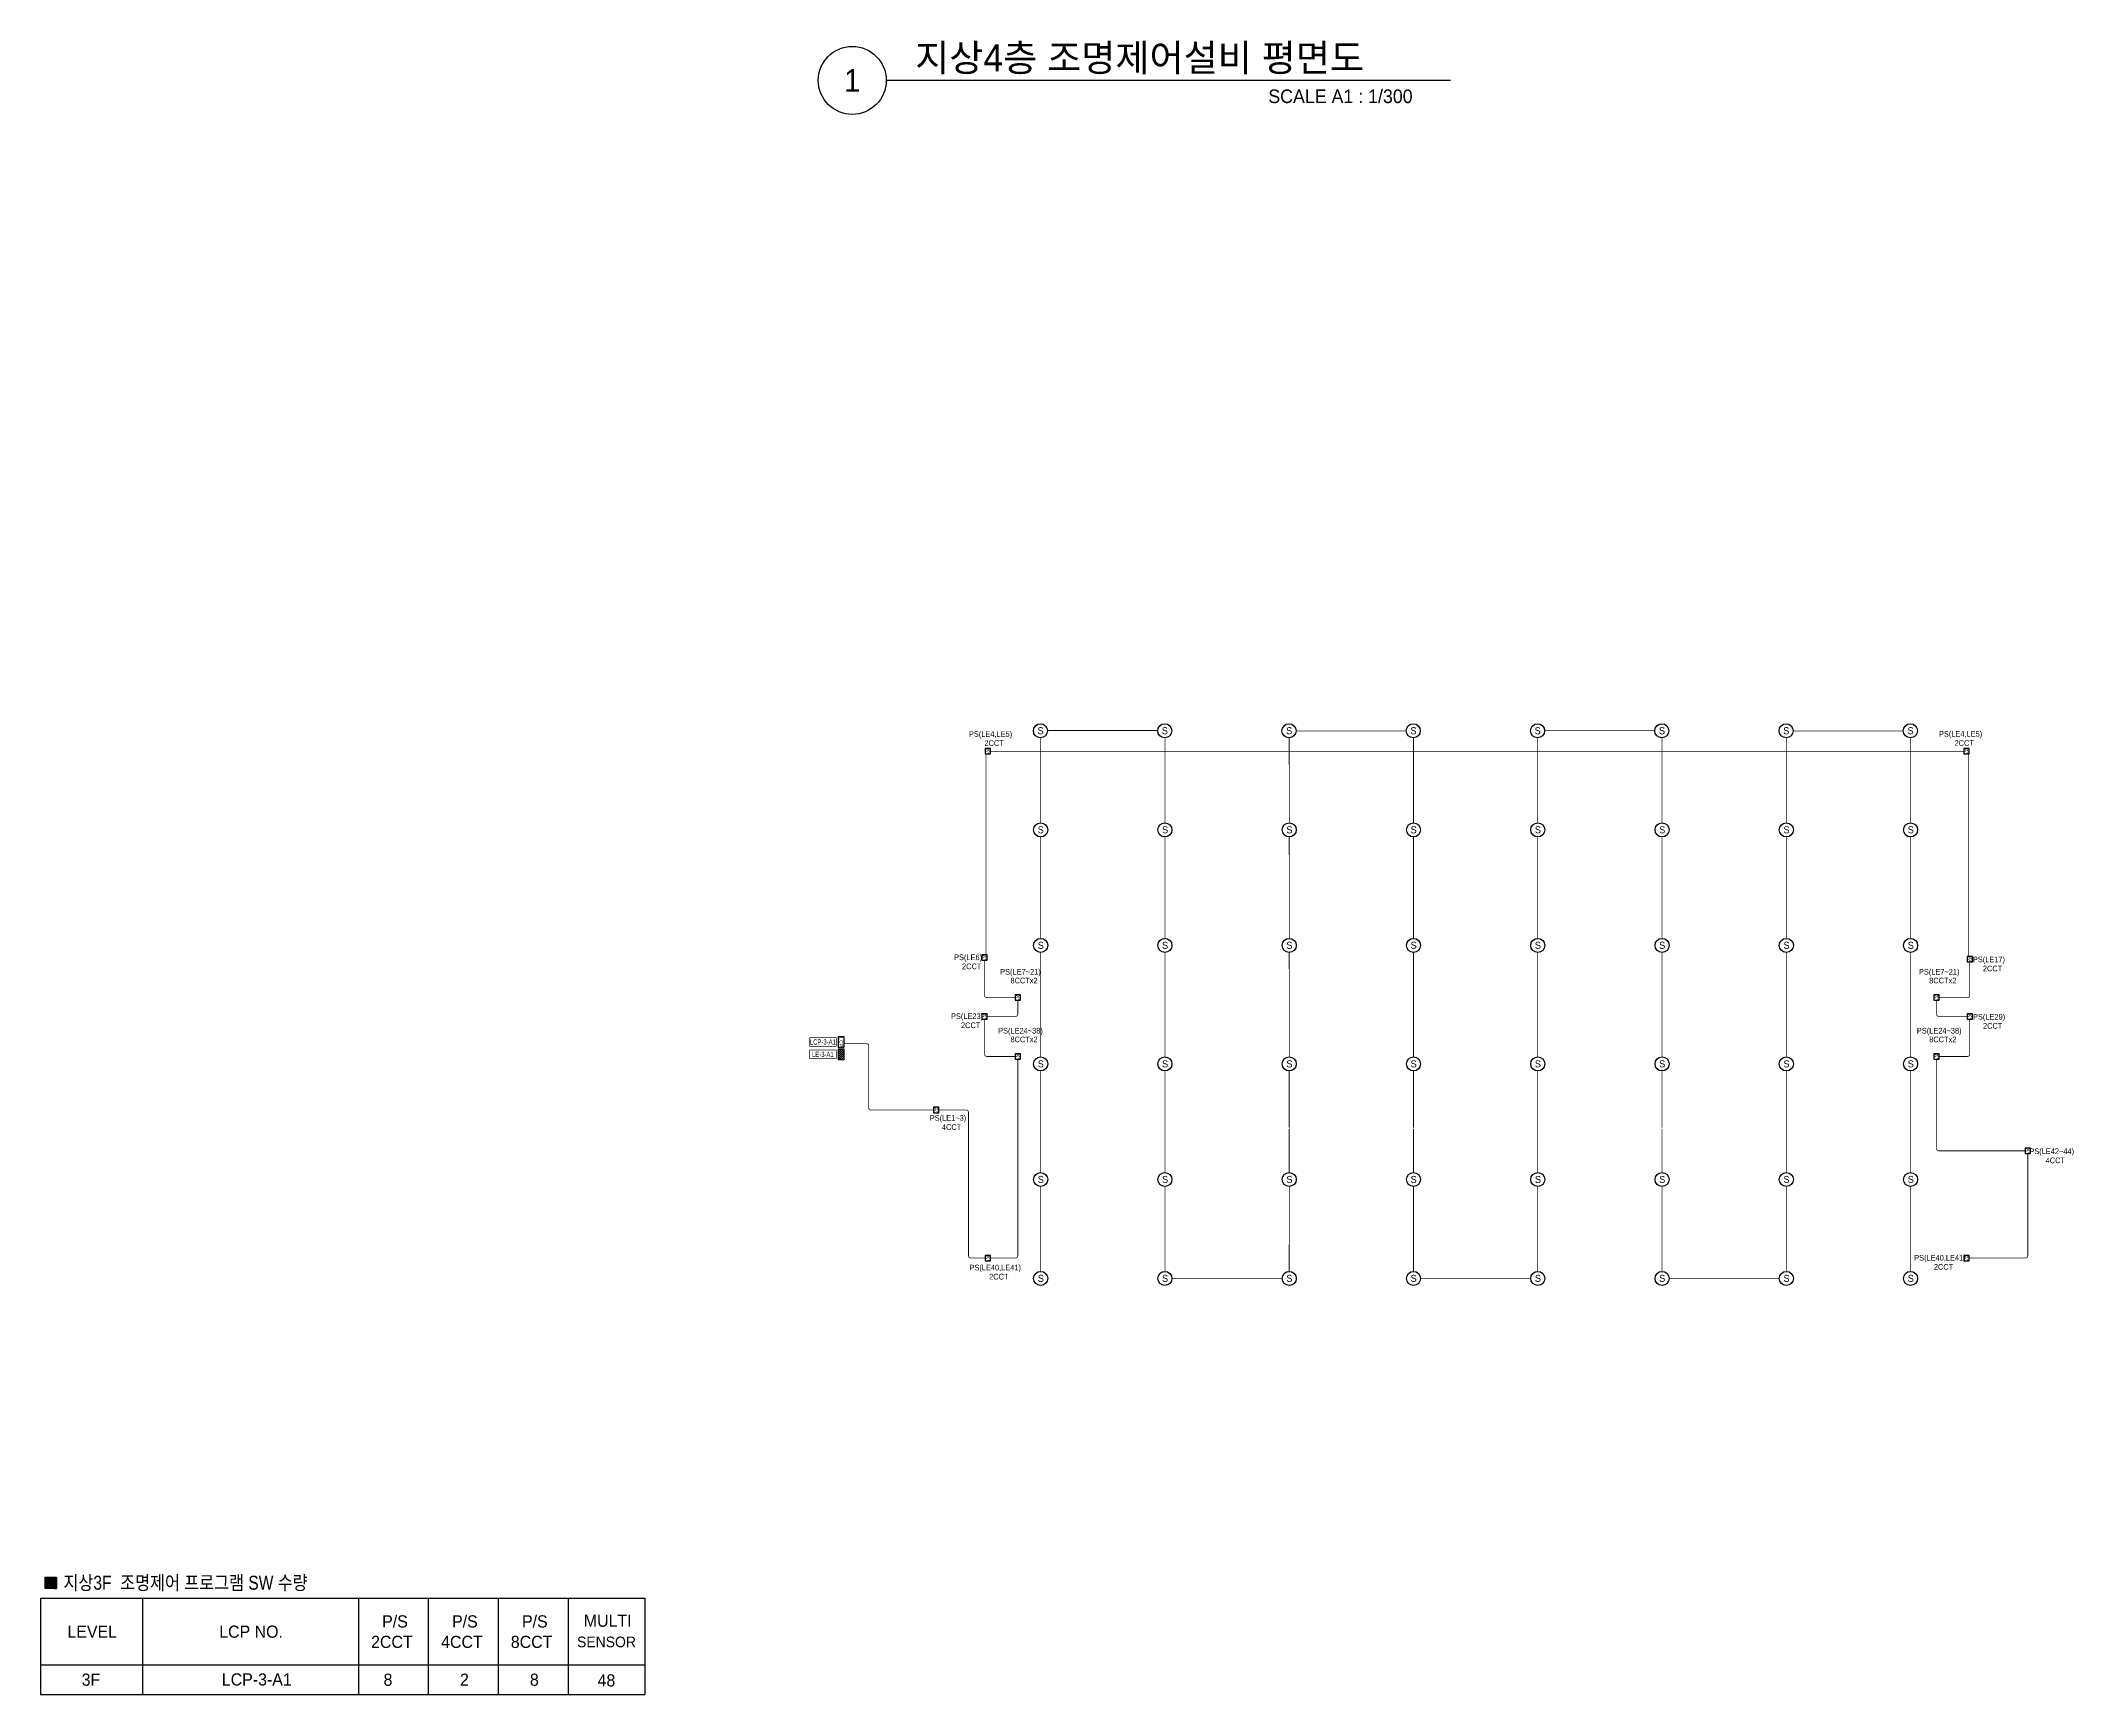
# Model space of a CAD drawing. Header units: millimetres. Extents: x 39625 to 501091, y -351975 to 833216.
# Drawn here: x 39625 to 174101, y 260639 to 370135 of the extents above; entities that cross this region are included whole.
import ezdxf
from ezdxf.enums import TextEntityAlignment as Align

# ---------------------------------------------------------------- set-up
doc = ezdxf.new("R2010")
doc.units = ezdxf.units.MM
doc.header["$LTSCALE"] = 150
doc.set_wipeout_variables(frame=1)
doc.linetypes.add('HIDDEN', pattern=[9.525, 6.35, -3.175])
for name, color, linetype in [('------01 Distribution Panel', 3, 'Continuous'), ('------02 Etc Panel', 3, 'Continuous'), ('------04 Lighting Switch', 2, 'Continuous'), ('-----30 Text', 2, 'Continuous'), ('-----41 Drawing Title', 2, 'Continuous')]:
    doc.layers.add(name, color=color, linetype=linetype)
doc.styles.add('ELEC', font='')
doc.styles.get('ELEC').set_extended_font_data('Dotum')

# ---------------------------------------------------------------- blocks, each defined once
blk = doc.blocks.new('ps')
blk.add_lwpolyline([(-79296, 80452), (-79751, 80452), (-79751, 79997), (-79296, 79997)], close=True)
at = {"style": 'ELEC', "width": 0.7}
blk.add_text('PS', height=379.2, dxfattribs=at).set_placement((-79517, 80226), align=Align.MIDDLE_CENTER)
blk = doc.blocks.new('A02')
h = blk.add_hatch()
h.set_pattern_fill('ANSI31', color=256, scale=25, style=0)
h.set_pattern_definition([(45, (-2000, -19200), (-56.1266, 56.1266), [])])
h.paths.add_polyline_path([(-300, 300), (-300, 0), (300, 0), (300, 300)])
blk.add_lwpolyline([(300, 0), (-300, 0), (-300, 300), (300, 300)], close=True)
blk = doc.blocks.new('A07')
blk.add_lwpolyline([(-300, 0), (-300, 300), (300, 300), (300, 0)], close=True)
at = {"style": 'ELEC'}
blk.add_text('LCP', height=200, dxfattribs=at).set_placement((0, 150), align=Align.MIDDLE)

msp = doc.modelspace()

# ---------------------------------------------------------------- hatches: boundary and pattern name
at = {"layer": '-----30 Text'}
h = msp.add_hatch(dxfattribs=at)
h.set_pattern_fill('ANSI31', color=256, scale=2.180662, style=0)
h.set_pattern_definition([(45, (1576837.18027, -126137.69768), (-0.19274513219, 0.19274513219), [])])
h.paths.add_polyline_path([(39924, 268390), (40670, 268390), (40670, 267646), (39924, 267646)])

# ---------------------------------------------------------------- linework, layer by layer
at = {"layer": '------01 Distribution Panel', "color": 1, "elevation": 0}
msp.add_lwpolyline([(90549, 302753), (92304, 302753), (92304, 303278), (90549, 303278)], close=True, dxfattribs=at)
at = {"layer": '-----30 Text'}
msp.add_lwpolyline([(39924, 268390), (40670, 268390), (40670, 267646), (39924, 267646)], close=True, dxfattribs=at)
at = {"layer": '-----41 Drawing Title', "color": 7}
msp.add_line((132978, 367500), (95622, 367500), dxfattribs=at)
msp.add_circle((93372, 367500), 2250, dxfattribs=at)
at = {"color": 3}
for p, q in [((39625, 267002), (39625, 260639)), ((39625, 267002), (60669, 267002)), ((46370, 267002), (46370, 260639)), ((60669, 267002), (60669, 260639)), ((60669, 267002), (60669, 260639)), ((60669, 267002), (79629, 267002)), ((65299, 267002), (65299, 260639)), ((69928, 267002), (69928, 260639)), ((74558, 267002), (74558, 260639)), ((79629, 267002), (79629, 260639)), ((79629, 267002), (79629, 261378)), ((39625, 262584), (60669, 262584)), ((60669, 262584), (79629, 262584)), ((39625, 260639), (60669, 260639)), ((60669, 260639), (79629, 260639))]:
    msp.add_line(p, q, dxfattribs=at)
at = {"color": 4, "linetype": 'HIDDEN', "lineweight": -3, "ltscale": 0.2, "const_width": 50}
for points in [[(106313, 324458), (113610, 324458)], [(122758, 324430), (130055, 324430)], [(139217, 324441), (146514, 324441)], [(155676, 324430), (162973, 324430)], [(105847, 323975), (105848, 318346)], [(114076, 323975), (114077, 318346)], [(122306, 323975), (122307, 318346)], [(130536, 323975), (130536, 318346)], [(138765, 323975), (138766, 318346)], [(146995, 323975), (146995, 318346)], [(155224, 323975), (155225, 318346)], [(163454, 323975), (163455, 318346)], [(105847, 317414), (105848, 313589)], [(114076, 317414), (114077, 313589)], [(122306, 317414), (122307, 313589)], [(130535, 317414), (130537, 313555)], [(138765, 317414), (138766, 313555)], [(146994, 317414), (146996, 313589)], [(155224, 317414), (155225, 313555)], [(163454, 317414), (163455, 313589)], [(105848, 313589), (105848, 310696)], [(114077, 313589), (114078, 310696)], [(122307, 313589), (122307, 310696)], [(130537, 313589), (130537, 310696)], [(138766, 313589), (138766, 310696)], [(146996, 313589), (146996, 310696)], [(155225, 313589), (155226, 310696)], [(163455, 313589), (163455, 310696)], [(105849, 302846), (105847, 309764)], [(114078, 302846), (114076, 309764)], [(122308, 302846), (122306, 309764)], [(130537, 302846), (130535, 309764)], [(138767, 302846), (138765, 309764)], [(146996, 302846), (146994, 309764)], [(155226, 302846), (155224, 309764)], [(163456, 302846), (163454, 309764)], [(105847, 298089), (105847, 301914)], [(114076, 298089), (114076, 301914)], [(122306, 298155), (122306, 301914)], [(130536, 298155), (130536, 301914)], [(138765, 297555), (138765, 301914)], [(146995, 298155), (146995, 301914)], [(155224, 298089), (155224, 301914)], [(163454, 298089), (163454, 301914)], [(105847, 295196), (105847, 298089)], [(114076, 295196), (114076, 298089)], [(122306, 295196), (122306, 298089)], [(130536, 295196), (130536, 298089)], [(138765, 295196), (138765, 298089)], [(146995, 295196), (146995, 298089)], [(155224, 295196), (155224, 298089)], [(163454, 295196), (163454, 298089)], [(105847, 288646), (105848, 294264)], [(114076, 288646), (114077, 294264)], [(122306, 288646), (122307, 294264)], [(130536, 288646), (130536, 294264)], [(138765, 288646), (138766, 294264)], [(146995, 288646), (146996, 294264)], [(155224, 288646), (155225, 294264)], [(163454, 288646), (163455, 294264)], [(114543, 288180), (121840, 288180)], [(131002, 288180), (138299, 288180)], [(147461, 288178), (154758, 288178)]]:
    msp.add_lwpolyline(points, dxfattribs=at)
at = {"color": 30, "linetype": 'HIDDEN', "lineweight": -3, "ltscale": 0.2, "const_width": 50}
for points in [[(102224, 322905), (102224, 309605)], [(102533, 323085), (166974, 323085)], [(167283, 322905), (167283, 309505)]]:
    msp.add_lwpolyline(points, dxfattribs=at)
for points in [[(102133, 309245), (102133, 306925, 0.4142136), (102283, 306775), (104154, 306775)], [(167373, 309245), (167373, 306925, -0.4142136), (167223, 306775), (165353, 306775)], [(104333, 306595), (104333, 305675, -0.4142136), (104183, 305525), (102313, 305525)], [(165173, 306595), (165173, 305675, 0.4142136), (165323, 305525), (167194, 305525)], [(104154, 302875), (102283, 302875, -0.4142136), (102133, 303025), (102133, 305345)], [(165353, 302875), (167223, 302875, 0.4142136), (167373, 303025), (167373, 305345)], [(92814, 303730), (94313, 303730, -0.4142136), (94463, 303580), (94463, 299480, 0.4142039), (94613, 299330), (98754, 299330)], [(104333, 302695), (104333, 289675, -0.4142136), (104183, 289525), (102533, 289525)], [(165173, 302695), (165173, 296775, 0.4142136), (165323, 296625), (171036, 296625)], [(99113, 299330), (100918, 299330, -0.4142136), (101068, 299180), (101068, 289675, 0.4142136), (101218, 289525), (102174, 289525)], [(171216, 296445), (171216, 289675, -0.4142136), (171066, 289525), (167333, 289525)]]:
    msp.add_lwpolyline(points, format="xyb", dxfattribs=at)
at = {"color": 2}
for centre in [(105832, 324440), (114062, 324440), (122292, 324440), (130521, 324440), (138751, 324440), (146980, 324440), (155210, 324440), (163439, 324440), (105847, 317880), (114076, 317880), (122306, 317880), (130536, 317880), (138765, 317880), (146995, 317880), (155224, 317880), (163454, 317880), (105847, 310230), (114076, 310230), (122306, 310230), (130536, 310230), (138765, 310230), (146995, 310230), (155224, 310230), (163454, 310230), (105847, 302380), (114076, 302380), (122306, 302380), (130536, 302380), (138765, 302380), (146995, 302380), (155224, 302380), (163454, 302380), (105847, 294730), (114076, 294730), (122306, 294730), (130536, 294730), (138765, 294730), (146995, 294730), (155224, 294730), (163454, 294730), (105847, 288180), (114076, 288180), (122306, 288180), (130536, 288180), (138765, 288180), (146995, 288180), (155224, 288180), (163454, 288180)]:
    msp.add_circle(centre, 466, dxfattribs=at)

# ---------------------------------------------------------------- block references
at = {"layer": '------01 Distribution Panel', "xscale": 1.2, "yscale": 1.2, "zscale": 1.2, "rotation": 270}
msp.add_blockref('A02', (92454, 303015), dxfattribs=at)
at = {"layer": '------02 Etc Panel', "xscale": 1.2, "yscale": 1.2, "zscale": 1.2, "rotation": 270}
msp.add_blockref('A07', (92454, 303835), dxfattribs=at)
at = {"layer": '------04 Lighting Switch', "xscale": 0.790589613177827, "yscale": 0.790589613177827, "zscale": 0.790589613177827}
for p in [(165224, 259660), (230024, 259660), (165004, 246000), (230244, 245900), (167204, 243350), (228044, 243350), (165004, 242100), (230244, 242100), (167204, 239450), (228044, 239450), (161804, 235905), (234086, 233200), (165224, 226100), (230024, 226100)]:
    msp.add_blockref('ps', p, dxfattribs=at)

# ---------------------------------------------------------------- texts
at = {"layer": '-----30 Text', "style": 'ELEC', "width": 0.9}
for s, p in [('PS(LE4,LE5)', (102529, 324179)), ('PS(LE4,LE5)', (166765, 324186)), ('2CCT', (102768, 323625)), ('2CCT', (167004, 323632)), ('PS(LE6)', (101041, 309395)), ('PS(LE17)', (168642, 309255)), ('2CCT', (101280, 308841)), ('PS(LE7~21)', (104509, 308434)), ('8CCTx2', (104748, 307904)), ('PS(LE7~21)', (165349, 308434)), ('8CCTx2', (165588, 307904)), ('2CCT', (168881, 308701)), ('PS(LE23)', (100972, 305495)), ('PS(LE29)', (168649, 305457)), ('2CCT', (101211, 304941)), ('PS(LE24~38)', (104509, 304534)), ('8CCTx2', (104748, 304004)), ('PS(LE24~38)', (165349, 304534)), ('8CCTx2', (165588, 304004)), ('2CCT', (168888, 304902)), ('PS(LE1~3)', (99710, 298760)), ('4CCT', (99949, 298205)), ('PS(LE42~44)', (172797, 296551)), ('4CCT', (173037, 295997)), ('PS(LE40,LE41)', (165396, 289501)), ('2CCT', (165635, 288947)), ('PS(LE40,LE41)', (102839, 288851)), ('2CCT', (103078, 288296))]:
    msp.add_text(s, height=375, dxfattribs=at).set_placement(p, align=Align.MIDDLE)
at = {"layer": '-----30 Text', "style": 'ELEC', "width": 0.85}
msp.add_text('지상3F  조명제어 프로그램 SW 수량', height=927.35, dxfattribs=at).set_placement((41138, 267569))
at = {"layer": '-----30 Text', "style": 'ELEC'}
for s, height, p in [(' LEVEL', 805.8, (41109, 264390)), (' LCP NO.', 805.8, (51160, 264389)), (' P/S', 805.8, (61950, 265068)), (' P/S', 805.8, (66579, 265068)), (' P/S', 805.8, (71209, 265068)), ('MULTI', 805.8, (75597, 265117)), ('2CCT', 805.8, (61509, 263711)), ('4CCT', 805.8, (66148, 263711)), ('8CCT', 805.8, (70762, 263711)), ('SENSOR', 705.8, (75148, 263760)), ('3F', 805.8, (42343, 261214)), ('LCP-3-A1', 805.8, (51625, 261225)), ('8', 806, (62333, 261208)), ('2', 806, (67397, 261208)), ('8', 806, (72026, 261208)), ('48', 805.8, (76507, 261165))]:
    msp.add_text(s, height=height, dxfattribs=at).set_placement(p)
at = {"layer": '-----41 Drawing Title', "color": 2, "style": 'ELEC'}
msp.add_text('지상4층 조명제어설비 평면도', height=1800, dxfattribs=at).set_placement((97539, 368100))
at = {"layer": '-----41 Drawing Title', "color": 7, "style": 'ELEC'}
msp.add_text('1', height=1500, dxfattribs=at).set_placement((93372, 367500), align=Align.MIDDLE)
at = {"layer": '-----41 Drawing Title', "style": 'ELEC'}
msp.add_text('SCALE A1 : 1/300', height=900, dxfattribs=at).set_placement((130478, 366000), align=Align.RIGHT)
at = {"color": 4, "style": 'ELEC'}
for p in [(106047, 324212), (114277, 324212), (122506, 324212), (130736, 324212), (138965, 324212), (147195, 324212), (155424, 324212), (163654, 324212), (106061, 317652), (114291, 317652), (122521, 317652), (130750, 317652), (138980, 317652), (147209, 317652), (155439, 317652), (163668, 317652), (106061, 310002), (114291, 310002), (122521, 310002), (130750, 310002), (138980, 310002), (147209, 310002), (155439, 310002), (163668, 310002), (106061, 302152), (114291, 302152), (122521, 302152), (130750, 302152), (138980, 302152), (147209, 302152), (155439, 302152), (163668, 302152), (106061, 294502), (114291, 294502), (122521, 294502), (130750, 294502), (138980, 294502), (147209, 294502), (155439, 294502), (163668, 294502), (106061, 287952), (114291, 287952), (122521, 287952), (130750, 287952), (138980, 287952), (147209, 287952), (155439, 287952), (163668, 287952)]:
    msp.add_text('S', height=464, dxfattribs=at).set_placement(p, align=Align.RIGHT)

# ---------------------------------------------------------------- next in the draw order: wipeouts: each hides what was drawn before it
at = {"color": 1}
msp.add_wipeout([(90549, 302753), (92304, 302753), (92304, 303278), (90549, 303278)], dxfattribs=at)

# ---------------------------------------------------------------- next in the draw order: linework, layer by layer
at = {"layer": '------01 Distribution Panel', "color": 1, "elevation": 0}
msp.add_lwpolyline([(90549, 303573), (92304, 303573), (92304, 304098), (90549, 304098)], close=True, dxfattribs=at)

# ---------------------------------------------------------------- next in the draw order: wipeouts: each hides what was drawn before it
at = {"color": 1}
msp.add_wipeout([(90549, 303573), (92304, 303573), (92304, 304098), (90549, 304098)], dxfattribs=at)

# ---------------------------------------------------------------- next in the draw order: texts
at = {"layer": '------01 Distribution Panel', "style": 'ELEC', "width": 0.7}
for s, p in [('LCP-3-A1', (91426, 303835)), ('LE-3-A1', (91426, 303015))]:
    msp.add_text(s, height=350, dxfattribs=at).set_placement(p, align=Align.MIDDLE_CENTER)

doc.saveas('drawing.dxf')
